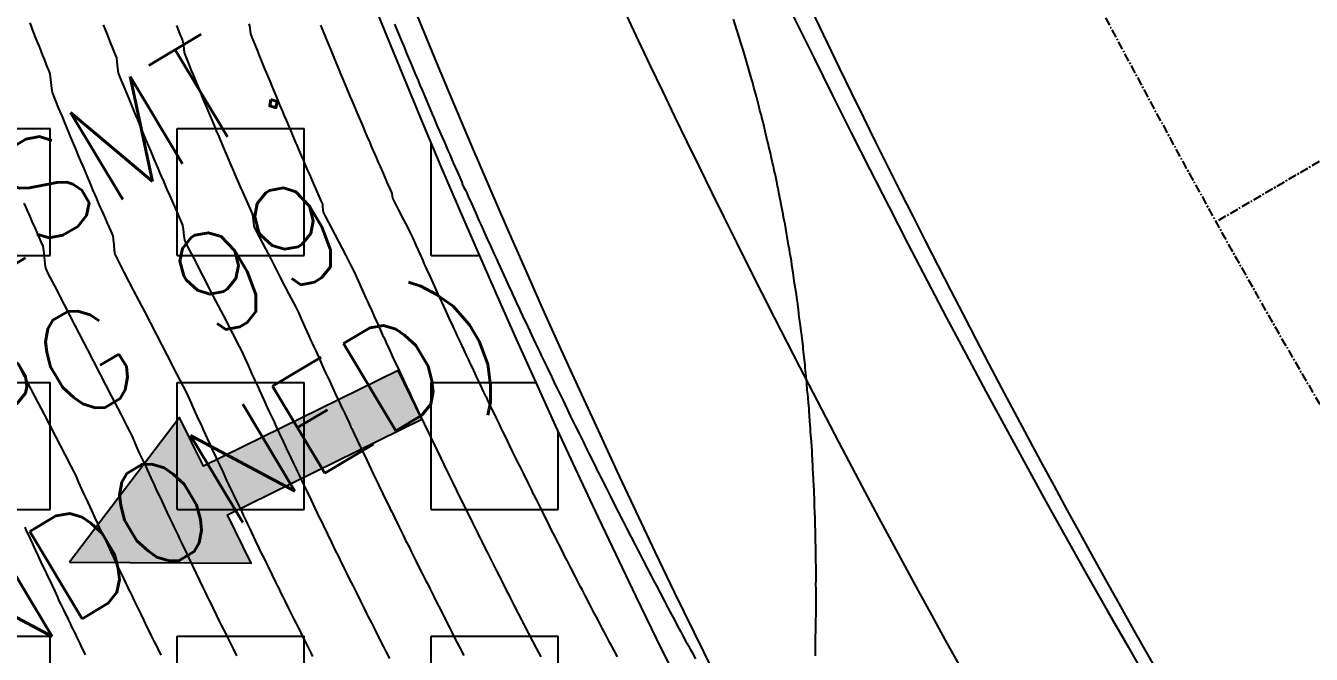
# Model space of a CAD drawing. Header units: feet. Extents: x 23 to 2149517, y -26 to 355304.
# Drawn here: x 2137484.2 to 2137560.1, y 340472.4 to 340509.5 of the extents above; entities that cross this region are included whole.
import ezdxf

# ---------------------------------------------------------------- set-up
doc = ezdxf.new("R2010")
doc.units = ezdxf.units.FT
doc.header["$MEASUREMENT"] = 0
doc.linetypes.add('xhpc023-pt$0$CL', pattern=[0.7, 0.5, -0.05, 0.1, -0.05])
for name, color, linetype in [('A-EC-CURLEX-MATTING', 6, 'Continuous'), ('A-EC-FLOW-ARROWS', 252, 'Continuous'), ('C-TOPO-MAJR-N', 7, 'Continuous'), ('C-TOPO-MINR-N', 2, 'Continuous'), ('xhpc023-pav$0$A-PV-BC', 2, 'Continuous'), ('xhpc023-pt$0$V-PROP-RWAY-N', 7, 'Continuous'), ('xhpc023-pt$0$V-RWAY-CNTR-N', 4, 'xhpc023-pt$0$CL'), ('xhpc023-pt$0$xHPC007pt_PHASE1A$0$V-ADJC-E', 6, 'Continuous')]:
    doc.layers.add(name, color=color, linetype=linetype)
doc.styles.add('xhpc023-pt$0$L60', font='simplex', dxfattribs={"height": 6})

# ---------------------------------------------------------------- blocks, each defined once
blk = doc.blocks.new('xhpc023-pav')
at = {"layer": 'xhpc023-pav$0$A-PV-BC'}
blk.add_arc((2138085.448, 340781.127), 618.5, 189.308696, 218.608714, dxfattribs=at)
blk = doc.blocks.new('xhpc023-pt')
at = {"layer": 'xhpc023-pt$0$V-PROP-RWAY-N'}
blk.add_arc((2138085.362, 340747.681), 625, 187.589997, 218.608714, dxfattribs=at)
at = {"layer": 'xhpc023-pt$0$V-RWAY-CNTR-N'}
blk.add_line((2137865.06, 340679.655), (2137554.447, 340497.935), dxfattribs=at)
blk.add_arc((2138079.026, 340789.169), 600, 189.776189, 218.608714, dxfattribs=at)
at = {"layer": 'xhpc023-pt$0$xHPC007pt_PHASE1A$0$V-ADJC-E'}
for points in [[(2137606.002, 340544.368, 0, 4.167, 0), (2137595.998, 340536.873, 0, 0, 0), (2137536.161, 340492.04, 0, 0, 0)], [(2137597.654, 340441.084, 0, 4.167, 0), (2137588.029, 340449.059, 0, 0, 0), (2137536.161, 340492.04, 0, 0, 0), (2137518.612, 340495.014, 0, 0, 0)]]:
    blk.add_lwpolyline(points, format="xyseb", dxfattribs=at)
at = {"layer": 'xhpc023-pt$0$xHPC007pt_PHASE1A$0$V-ADJC-E', "insert": (2137463.98, 340490.732), "char_height": 6, "width": 156.79737, "attachment_point": 2, "rotation": 30.92726, "style": 'xhpc023-pt$0$L60'}
blk.add_mtext("10' T.E.S.CO ESMT. \\PVOL. 5026, PG 99\\P(TO BE ABANDONED)", dxfattribs=at)
blk = doc.blocks.new('ARROW')
blk.add_hatch(color=256).paths.add_polyline_path([(0, 0), (12, 6), (12, 2), (28, 2), (28, -2), (12, -2), (12, -6)])
blk.add_lwpolyline([(0, 0), (12, 6), (12, 2), (28, 2), (28, -2), (12, -2), (12, -6), (0, 0)])

msp = doc.modelspace()

# ---------------------------------------------------------------- block references
at = {"layer": 'A-EC-CURLEX-MATTING'}
msp.add_blockref('xhpc023-pt', (0, 0), dxfattribs=at)

# ---------------------------------------------------------------- next in the draw order: hatches: boundary and pattern name
h = msp.add_hatch(dxfattribs=at)
h.set_pattern_fill('SQUARE', color=256, scale=60)
h.set_pattern_definition([(0, (-6.905, -4.04), (0, 7.5), [7.5, -7.5]), (90, (-6.905, -4.04), (-7.5, 5e-16), [7.5, -7.5])])
edge = h.paths.add_edge_path()
edge.add_arc((2138044.92, 340728.888), 582.55, 186.445842, 221.755021, ccw=False)
edge.add_arc((2136881.465, 340563.607), 593.06, 9.695913, 28.023751)
edge.add_line((2137404.99, 340842.248), (2137360.887, 340917.634))
edge.add_arc((2137447.708, 341046.588), 155.457, 211.20002, 236.04866, ccw=False)
edge.add_line((2137314.735, 340966.056), (2137301.641, 340964.695))
edge.add_line((2137301.641, 340964.695), (2137293.912, 340952.908))
edge.add_line((2137293.912, 340952.908), (2137303.613, 340937.493))
edge.add_line((2137303.613, 340937.493), (2137345.99, 340840.887))
edge.add_line((2137345.99, 340840.887), (2137331.35, 340808.337))
edge.add_line((2137331.35, 340808.337), (2137355.481, 340807.848))
edge.add_line((2137355.481, 340807.848), (2137372.696, 340756.316))
edge.add_line((2137372.696, 340756.316), (2137351.027, 340683.383))
edge.add_line((2137351.027, 340683.383), (2137357.983, 340661.33))
edge.add_line((2137357.983, 340661.33), (2137454.597, 340604.082))
edge.add_line((2137454.597, 340604.082), (2137415.547, 340530.507))
edge.add_line((2137415.547, 340530.507), (2137390.499, 340493.752))
edge.add_line((2137390.499, 340493.752), (2137422.027, 340493.4))
edge.add_line((2137422.027, 340493.4), (2137396.265, 340470.455))
edge.add_line((2137396.265, 340470.455), (2137454.81, 340441.952))
edge.add_line((2137454.81, 340441.952), (2137478.721, 340421.222))
edge.add_line((2137478.721, 340421.222), (2137537.813, 340413.158))
edge.add_line((2137537.813, 340413.158), (2137543.89, 340415.228))
edge.add_line((2137543.89, 340415.228), (2137550.004, 340414.643))
edge.add_line((2137550.004, 340414.643), (2137577.55, 340364.916))
edge.add_line((2137577.55, 340364.916), (2137601.618, 340330.661))
edge.add_line((2137601.618, 340330.661), (2137610.339, 340340.941))

# ---------------------------------------------------------------- next in the draw order: linework, layer by layer
for points in [[(2137396.265, 340470.455), (2137454.81, 340441.952), (2137478.721, 340421.222), (2137537.813, 340413.158), (2137543.89, 340415.228), (2137550.004, 340414.643), (2137577.55, 340364.916), (2137601.618, 340330.661), (2137610.339, 340340.941, -0.155296), (2137466.053, 340663.489, 0.080141), (2137404.99, 340842.248)], [(2137504.611, 340573.408, 0.084712), (2137605.252, 340391.281), (2137632.837, 340356.738)], [(2137495.169, 340570.113, 0.084712), (2137597.438, 340385.041), (2137625.022, 340350.498)]]:
    msp.add_lwpolyline(points, format="xyb", dxfattribs=at)
at = {"layer": 'C-TOPO-MAJR-N', "color": 7, "linetype": 'Continuous', "lineweight": -3}
for points, elevation in [([(2137519.102, 340472.251), (2137518.905, 340472.622), (2137518.77, 340472.876), (2137518.661, 340473.081), (2137518.452, 340473.478), (2137518.204, 340473.948), (2137517.981, 340474.372), (2137517.843, 340474.634), (2137517.701, 340474.906), (2137517.469, 340475.353), (2137517.216, 340475.84), (2137517.013, 340476.231), (2137516.929, 340476.393), (2137516.891, 340476.464), (2137516.808, 340476.625), (2137516.607, 340477.017), (2137516.356, 340477.505), (2137516.127, 340477.953), (2137515.987, 340478.226), (2137515.854, 340478.488), (2137515.639, 340478.914), (2137515.4, 340479.385), (2137515.199, 340479.783), (2137515.095, 340479.989), (2137514.967, 340480.244), (2137514.781, 340480.617), (2137514.653, 340480.872), (2137514.515, 340481.151), (2137514.317, 340481.548), (2137514.214, 340481.755), (2137514.174, 340481.831), (2137514.134, 340481.907), (2137514.042, 340482.094), (2137513.826, 340482.532), (2137513.57, 340483.054), (2137513.355, 340483.491), (2137513.263, 340483.679), (2137513.223, 340483.755), (2137513.183, 340483.831), (2137513.092, 340484.018), (2137512.879, 340484.458), (2137512.625, 340484.981), (2137512.412, 340485.42), (2137512.321, 340485.608), (2137512.282, 340485.684), (2137512.243, 340485.76), (2137512.153, 340485.948), (2137511.942, 340486.389), (2137511.691, 340486.913), (2137511.481, 340487.354), (2137511.39, 340487.542), (2137511.352, 340487.618), (2137511.313, 340487.694), (2137511.224, 340487.884), (2137511.015, 340488.327), (2137510.766, 340488.855), (2137510.558, 340489.297), (2137510.47, 340489.483), (2137510.432, 340489.559), (2137510.323, 340489.792), (2137510.123, 340490.222), (2137510.014, 340490.455), (2137509.976, 340490.531), (2137509.869, 340490.762), (2137509.67, 340491.192), (2137509.56, 340491.428), (2137509.523, 340491.504), (2137509.485, 340491.58), (2137509.398, 340491.77), (2137509.195, 340492.215), (2137508.952, 340492.745), (2137508.748, 340493.189), (2137508.661, 340493.38), (2137508.624, 340493.455), (2137508.587, 340493.53), (2137508.501, 340493.721), (2137508.3, 340494.168), (2137508.06, 340494.699), (2137507.859, 340495.145), (2137507.773, 340495.336), (2137507.737, 340495.411), (2137507.7, 340495.486), (2137507.626, 340495.656), (2137507.448, 340496.06), (2137507.227, 340496.56), (2137507.022, 340497.019), (2137506.895, 340497.298), (2137506.742, 340497.599), (2137506.477, 340498.112), (2137506.182, 340498.68), (2137505.941, 340499.142), (2137505.839, 340499.343), (2137505.822, 340499.48), (2137505.807, 340499.617), (2137505.725, 340499.806), (2137505.536, 340500.238), (2137505.308, 340500.758), (2137505.108, 340501.212), (2137505.005, 340501.446), (2137504.891, 340501.71), (2137504.723, 340502.097), (2137504.609, 340502.362), (2137504.495, 340502.626), (2137504.329, 340503.013), (2137504.215, 340503.278), (2137504.124, 340503.492), (2137503.948, 340503.906), (2137503.74, 340504.396), (2137503.552, 340504.84), (2137503.436, 340505.113), (2137503.327, 340505.374), (2137503.151, 340505.794), (2137502.953, 340506.268), (2137502.777, 340506.688), (2137502.668, 340506.95), (2137502.558, 340507.218), (2137502.38, 340507.65), (2137502.181, 340508.133), (2137502.009, 340508.551), (2137501.911, 340508.791), (2137501.79, 340509.086), (2137501.599, 340509.555)], 570), ([(2137484.063, 340499.049), (2137484.188, 340498.759), (2137484.273, 340498.56), (2137484.359, 340498.362), (2137484.485, 340498.072), (2137484.571, 340497.874), (2137484.675, 340497.644), (2137484.869, 340497.215), (2137485.064, 340496.773), (2137485.171, 340496.501), (2137485.208, 340496.253), (2137485.247, 340495.854), (2137485.287, 340495.456), (2137485.325, 340495.209), (2137485.475, 340494.903), (2137485.856, 340494.157), (2137486.411, 340493.08), (2137487.082, 340491.783), (2137487.811, 340490.376), (2137488.541, 340488.968), (2137489.215, 340487.67), (2137489.775, 340486.592), (2137490.163, 340485.843), (2137490.321, 340485.534), (2137490.443, 340485.266), (2137490.632, 340484.84), (2137490.813, 340484.428), (2137490.912, 340484.205), (2137491.011, 340483.998), (2137491.158, 340483.697), (2137491.257, 340483.491), (2137491.362, 340483.258), (2137491.554, 340482.832), (2137491.746, 340482.405), (2137491.852, 340482.172), (2137491.953, 340481.964), (2137492.103, 340481.661), (2137492.204, 340481.453), (2137492.31, 340481.222), (2137492.503, 340480.799), (2137492.696, 340480.376), (2137492.803, 340480.144), (2137492.908, 340479.933), (2137493.061, 340479.625), (2137493.162, 340479.42), (2137493.254, 340479.225), (2137493.384, 340478.942), (2137493.463, 340478.771), (2137493.555, 340478.588), (2137493.646, 340478.406), (2137493.73, 340478.227), (2137493.864, 340477.937), (2137493.948, 340477.759), (2137494.04, 340477.575), (2137494.133, 340477.392), (2137494.231, 340477.184), (2137494.427, 340476.767), (2137494.628, 340476.34), (2137494.74, 340476.104), (2137494.847, 340475.891), (2137495.006, 340475.581), (2137495.114, 340475.369), (2137495.223, 340475.142), (2137495.419, 340474.73), (2137495.616, 340474.319), (2137495.725, 340474.091), (2137495.835, 340473.877), (2137495.997, 340473.565), (2137496.107, 340473.351), (2137496.217, 340473.125), (2137496.414, 340472.718), (2137496.611, 340472.31)], 565)]:
    msp.add_lwpolyline(points, dxfattribs=dict(at, elevation=elevation))
at = {"layer": 'C-TOPO-MINR-N', "color": 2, "linetype": 'Continuous', "lineweight": -3}
for points, elevation in [([(2137530.792, 340472.306), (2137530.799, 340472.484), (2137530.803, 340472.775), (2137530.809, 340473.342), (2137530.815, 340473.912), (2137530.818, 340474.211), (2137530.824, 340474.421), (2137530.833, 340474.729), (2137530.839, 340474.94), (2137530.838, 340475.213), (2137530.835, 340475.728), (2137530.831, 340476.246), (2137530.83, 340476.528), (2137530.832, 340476.772), (2137530.837, 340477.127), (2137530.839, 340477.363), (2137530.835, 340477.587), (2137530.829, 340477.911), (2137530.825, 340478.109), (2137530.825, 340478.24), (2137530.824, 340478.431), (2137530.824, 340478.562), (2137530.819, 340478.76), (2137530.81, 340479.077), (2137530.804, 340479.277), (2137530.803, 340479.414), (2137530.801, 340479.616), (2137530.799, 340479.754), (2137530.79, 340479.97), (2137530.773, 340480.394), (2137530.755, 340480.831), (2137530.745, 340481.088), (2137530.739, 340481.287), (2137530.732, 340481.601), (2137530.724, 340481.915), (2137530.718, 340482.114), (2137530.706, 340482.341), (2137530.683, 340482.719), (2137530.661, 340483.098), (2137530.647, 340483.332), (2137530.637, 340483.547), (2137530.623, 340483.888), (2137530.608, 340484.228), (2137530.598, 340484.443), (2137530.582, 340484.658), (2137530.555, 340484.998), (2137530.528, 340485.337), (2137530.512, 340485.552), (2137530.497, 340485.781), (2137530.474, 340486.152), (2137530.451, 340486.52), (2137530.436, 340486.742), (2137530.418, 340486.937), (2137530.388, 340487.245), (2137530.358, 340487.554), (2137530.339, 340487.749), (2137530.318, 340487.994), (2137530.284, 340488.407), (2137530.251, 340488.807), (2137530.233, 340489.011), (2137530.219, 340489.146), (2137530.196, 340489.342), (2137530.182, 340489.476), (2137530.163, 340489.661), (2137530.135, 340489.952), (2137530.116, 340490.135), (2137530.101, 340490.262), (2137530.078, 340490.448), (2137530.063, 340490.576), (2137530.043, 340490.757), (2137530.012, 340491.049), (2137529.989, 340491.251), (2137529.958, 340491.48), (2137529.91, 340491.832), (2137529.876, 340492.074), (2137529.845, 340492.323), (2137529.79, 340492.772), (2137529.734, 340493.219), (2137529.703, 340493.462), (2137529.67, 340493.676), (2137529.62, 340493.989), (2137529.586, 340494.203), (2137529.549, 340494.457), (2137529.48, 340494.927), (2137529.412, 340495.395), (2137529.375, 340495.644), (2137529.341, 340495.837), (2137529.29, 340496.117), (2137529.256, 340496.31), (2137529.212, 340496.569), (2137529.13, 340497.057), (2137529.048, 340497.545), (2137529.005, 340497.799), (2137528.971, 340497.971), (2137528.92, 340498.223), (2137528.885, 340498.395), (2137528.833, 340498.664), (2137528.735, 340499.179), (2137528.638, 340499.685), (2137528.592, 340499.925), (2137528.562, 340500.061), (2137528.533, 340500.196), (2137528.489, 340500.406), (2137528.413, 340500.77), (2137528.369, 340500.979), (2137528.34, 340501.107), (2137528.311, 340501.235), (2137528.266, 340501.437), (2137528.187, 340501.798), (2137528.136, 340502.025), (2137528.102, 340502.163), (2137528.052, 340502.365), (2137528.018, 340502.504), (2137527.954, 340502.772), (2137527.827, 340503.303), (2137527.701, 340503.834), (2137527.637, 340504.098), (2137527.604, 340504.222), (2137527.555, 340504.403), (2137527.521, 340504.527), (2137527.45, 340504.797), (2137527.308, 340505.339), (2137527.166, 340505.879), (2137527.095, 340506.146), (2137527.038, 340506.338), (2137526.981, 340506.531), (2137526.903, 340506.802), (2137526.745, 340507.351), (2137526.587, 340507.899), (2137526.509, 340508.167), (2137526.454, 340508.341), (2137526.398, 340508.515), (2137526.311, 340508.79), (2137526.134, 340509.353), (2137525.96, 340509.908)], 571), ([(2137484.402, 340509.688), (2137484.589, 340509.211), (2137484.769, 340508.753), (2137484.865, 340508.508), (2137484.95, 340508.294), (2137485.074, 340507.982), (2137485.159, 340507.768), (2137485.249, 340507.543), (2137485.378, 340507.22), (2137485.454, 340507.029), (2137485.527, 340506.856), (2137485.595, 340506.681), (2137485.615, 340506.51), (2137485.651, 340506.17), (2137485.691, 340505.814), (2137485.724, 340505.591), (2137485.803, 340505.377), (2137485.944, 340505.031), (2137486.089, 340504.684), (2137486.182, 340504.464), (2137486.291, 340504.198), (2137486.477, 340503.745), (2137486.667, 340503.283), (2137486.788, 340502.991), (2137486.906, 340502.707), (2137487.095, 340502.256), (2137487.283, 340501.806), (2137487.402, 340501.521), (2137487.529, 340501.223), (2137487.729, 340500.751), (2137487.922, 340500.297), (2137488.026, 340500.054), (2137488.116, 340499.842), (2137488.249, 340499.532), (2137488.341, 340499.321), (2137488.432, 340499.109), (2137488.566, 340498.8), (2137488.658, 340498.588), (2137488.77, 340498.338), (2137488.98, 340497.872), (2137489.188, 340497.398), (2137489.299, 340497.125), (2137489.329, 340496.915), (2137489.362, 340496.579), (2137489.395, 340496.244), (2137489.428, 340496.036), (2137489.581, 340495.726), (2137489.966, 340494.974), (2137490.518, 340493.904), (2137491.171, 340492.643), (2137491.858, 340491.317), (2137492.515, 340490.052), (2137493.074, 340488.975), (2137493.47, 340488.211), (2137493.636, 340487.887), (2137493.768, 340487.596), (2137493.973, 340487.134), (2137494.168, 340486.691), (2137494.27, 340486.461), (2137494.353, 340486.287), (2137494.476, 340486.034), (2137494.56, 340485.86), (2137494.67, 340485.616), (2137494.879, 340485.152), (2137495.088, 340484.688), (2137495.199, 340484.444), (2137495.284, 340484.269), (2137495.41, 340484.013), (2137495.495, 340483.839), (2137495.607, 340483.596), (2137495.817, 340483.135), (2137496.028, 340482.674), (2137496.14, 340482.431), (2137496.227, 340482.255), (2137496.355, 340481.998), (2137496.442, 340481.822), (2137496.539, 340481.613), (2137496.682, 340481.304), (2137496.766, 340481.123), (2137496.843, 340480.969), (2137496.92, 340480.815), (2137497.008, 340480.626), (2137497.156, 340480.309), (2137497.245, 340480.119), (2137497.322, 340479.964), (2137497.4, 340479.81), (2137497.505, 340479.588), (2137497.72, 340479.132), (2137497.938, 340478.668), (2137498.054, 340478.422), (2137498.145, 340478.243), (2137498.279, 340477.982), (2137498.369, 340477.804), (2137498.484, 340477.565), (2137498.699, 340477.115), (2137498.914, 340476.664), (2137499.029, 340476.425), (2137499.121, 340476.245), (2137499.257, 340475.982), (2137499.35, 340475.802), (2137499.465, 340475.565), (2137499.682, 340475.118), (2137499.898, 340474.671), (2137500.014, 340474.433), (2137500.108, 340474.252), (2137500.247, 340473.987), (2137500.342, 340473.806), (2137500.458, 340473.57), (2137500.676, 340473.127), (2137500.894, 340472.683), (2137501.011, 340472.447), (2137501.107, 340472.264)], 566), ([(2137488.747, 340509.57), (2137488.837, 340509.343), (2137488.969, 340509.011), (2137489.059, 340508.784), (2137489.155, 340508.545), (2137489.292, 340508.202), (2137489.373, 340508), (2137489.451, 340507.815), (2137489.523, 340507.629), (2137489.549, 340507.402), (2137489.591, 340507.012), (2137489.628, 340506.743), (2137489.707, 340506.53), (2137489.858, 340506.161), (2137490.015, 340505.784), (2137490.114, 340505.546), (2137490.23, 340505.263), (2137490.428, 340504.782), (2137490.63, 340504.291), (2137490.758, 340503.981), (2137490.884, 340503.678), (2137491.084, 340503.2), (2137491.284, 340502.722), (2137491.411, 340502.419), (2137491.545, 340502.102), (2137491.758, 340501.6), (2137491.963, 340501.118), (2137492.073, 340500.86), (2137492.17, 340500.635), (2137492.311, 340500.306), (2137492.408, 340500.081), (2137492.505, 340499.856), (2137492.647, 340499.527), (2137492.745, 340499.303), (2137492.866, 340499.032), (2137493.09, 340498.529), (2137493.312, 340498.024), (2137493.426, 340497.748), (2137493.459, 340497.493), (2137493.495, 340497.117), (2137493.531, 340496.863), (2137493.684, 340496.554), (2137494.066, 340495.809), (2137494.603, 340494.771), (2137495.218, 340493.584), (2137495.836, 340492.394), (2137496.381, 340491.343), (2137496.778, 340490.577), (2137496.951, 340490.24), (2137497.093, 340489.927), (2137497.314, 340489.428), (2137497.522, 340488.955), (2137497.627, 340488.717), (2137497.695, 340488.576), (2137497.795, 340488.37), (2137497.863, 340488.229), (2137497.979, 340487.974), (2137498.205, 340487.473), (2137498.431, 340486.971), (2137498.546, 340486.715), (2137498.615, 340486.573), (2137498.718, 340486.366), (2137498.787, 340486.224), (2137498.903, 340485.97), (2137499.131, 340485.471), (2137499.359, 340484.972), (2137499.476, 340484.719), (2137499.547, 340484.575), (2137499.651, 340484.367), (2137499.722, 340484.223), (2137499.823, 340484.006), (2137499.979, 340483.667), (2137500.068, 340483.475), (2137500.131, 340483.35), (2137500.193, 340483.225), (2137500.286, 340483.026), (2137500.448, 340482.679), (2137500.541, 340482.479), (2137500.604, 340482.353), (2137500.668, 340482.228), (2137500.778, 340481.993), (2137501.011, 340481.499), (2137501.247, 340480.997), (2137501.369, 340480.74), (2137501.443, 340480.595), (2137501.551, 340480.383), (2137501.625, 340480.238), (2137501.744, 340479.988), (2137501.978, 340479.499), (2137502.212, 340479.009), (2137502.332, 340478.759), (2137502.407, 340478.613), (2137502.518, 340478.4), (2137502.593, 340478.254), (2137502.714, 340478.005), (2137502.949, 340477.518), (2137503.185, 340477.032), (2137503.306, 340476.783), (2137503.383, 340476.636), (2137503.495, 340476.421), (2137503.572, 340476.274), (2137503.694, 340476.027), (2137503.932, 340475.543), (2137504.169, 340475.06), (2137504.291, 340474.812), (2137504.369, 340474.664), (2137504.484, 340474.448), (2137504.562, 340474.3), (2137504.661, 340474.103), (2137504.816, 340473.789), (2137504.924, 340473.573), (2137505.029, 340473.363), (2137505.182, 340473.056), (2137505.287, 340472.846), (2137505.409, 340472.606), (2137505.636, 340472.157)], 567), ([(2137493.061, 340509.548), (2137493.207, 340509.184), (2137493.293, 340508.97), (2137493.374, 340508.774), (2137493.45, 340508.578), (2137493.473, 340508.396), (2137493.504, 340508.099), (2137493.532, 340507.895), (2137493.612, 340507.684), (2137493.772, 340507.292), (2137493.94, 340506.884), (2137494.046, 340506.628), (2137494.169, 340506.329), (2137494.379, 340505.819), (2137494.592, 340505.299), (2137494.728, 340504.971), (2137494.861, 340504.65), (2137495.073, 340504.144), (2137495.285, 340503.637), (2137495.419, 340503.317), (2137495.561, 340502.982), (2137495.787, 340502.45), (2137496.004, 340501.939), (2137496.121, 340501.666), (2137496.223, 340501.427), (2137496.372, 340501.079), (2137496.475, 340500.841), (2137496.578, 340500.603), (2137496.728, 340500.255), (2137496.832, 340500.017), (2137496.961, 340499.726), (2137497.201, 340499.185), (2137497.437, 340498.649), (2137497.553, 340498.371), (2137497.578, 340498.174), (2137497.606, 340497.885), (2137497.634, 340497.69), (2137497.782, 340497.391), (2137498.149, 340496.679), (2137498.649, 340495.714), (2137499.195, 340494.661), (2137499.704, 340493.681), (2137500.089, 340492.937), (2137500.266, 340492.592), (2137500.418, 340492.257), (2137500.655, 340491.722), (2137500.877, 340491.218), (2137500.985, 340490.974), (2137501.076, 340490.786), (2137501.167, 340490.598), (2137501.287, 340490.332), (2137501.53, 340489.793), (2137501.773, 340489.253), (2137501.893, 340488.987), (2137501.986, 340488.798), (2137502.078, 340488.609), (2137502.2, 340488.344), (2137502.445, 340487.807), (2137502.691, 340487.271), (2137502.812, 340487.006), (2137502.907, 340486.815), (2137503.001, 340486.625), (2137503.106, 340486.399), (2137503.277, 340486.03), (2137503.371, 340485.827), (2137503.419, 340485.731), (2137503.467, 340485.635), (2137503.565, 340485.425), (2137503.74, 340485.049), (2137503.838, 340484.839), (2137503.887, 340484.743), (2137503.935, 340484.646), (2137504.052, 340484.398), (2137504.303, 340483.865), (2137504.557, 340483.326), (2137504.684, 340483.058), (2137504.74, 340482.947), (2137504.823, 340482.784), (2137504.88, 340482.673), (2137505.005, 340482.412), (2137505.258, 340481.883), (2137505.51, 340481.354), (2137505.636, 340481.092), (2137505.693, 340480.98), (2137505.778, 340480.817), (2137505.836, 340480.705), (2137505.962, 340480.445), (2137506.217, 340479.919), (2137506.472, 340479.392), (2137506.599, 340479.132), (2137506.657, 340479.019), (2137506.743, 340478.855), (2137506.802, 340478.742), (2137506.93, 340478.483), (2137507.187, 340477.96), (2137507.444, 340477.436), (2137507.572, 340477.177), (2137507.632, 340477.064), (2137507.72, 340476.898), (2137507.78, 340476.785), (2137507.881, 340476.583), (2137508.05, 340476.243), (2137508.167, 340476.006), (2137508.279, 340475.781), (2137508.444, 340475.452), (2137508.557, 340475.227), (2137508.687, 340474.97), (2137508.93, 340474.488), (2137509.184, 340473.987), (2137509.344, 340473.671), (2137509.512, 340473.344), (2137509.779, 340472.823), (2137510.028, 340472.338)], 568), ([(2137497.334, 340509.646), (2137497.378, 340509.526), (2137497.396, 340509.39), (2137497.417, 340509.186), (2137497.435, 340509.047), (2137497.517, 340508.837), (2137497.685, 340508.422), (2137497.865, 340507.985), (2137497.978, 340507.709), (2137498.072, 340507.481), (2137498.235, 340507.084), (2137498.424, 340506.625), (2137498.593, 340506.215), (2137498.698, 340505.96), (2137498.802, 340505.712), (2137498.968, 340505.312), (2137499.156, 340504.863), (2137499.324, 340504.463), (2137499.428, 340504.215), (2137499.538, 340503.955), (2137499.716, 340503.534), (2137499.914, 340503.069), (2137500.081, 340502.675), (2137500.168, 340502.472), (2137500.276, 340502.22), (2137500.434, 340501.853), (2137500.542, 340501.601), (2137500.651, 340501.35), (2137500.81, 340500.983), (2137500.918, 340500.732), (2137501.015, 340500.512), (2137501.203, 340500.087), (2137501.419, 340499.598), (2137501.599, 340499.187), (2137501.68, 340498.994), (2137501.698, 340498.856), (2137501.717, 340498.653), (2137501.736, 340498.516), (2137501.872, 340498.247), (2137502.199, 340497.614), (2137502.625, 340496.793), (2137503.058, 340495.958), (2137503.408, 340495.284), (2137503.581, 340494.945), (2137503.7, 340494.683), (2137503.891, 340494.253), (2137504.099, 340493.782), (2137504.268, 340493.399), (2137504.343, 340493.23), (2137504.406, 340493.099), (2137504.47, 340492.967), (2137504.554, 340492.781), (2137504.743, 340492.361), (2137504.967, 340491.865), (2137505.156, 340491.446), (2137505.24, 340491.259), (2137505.305, 340491.127), (2137505.37, 340490.994), (2137505.455, 340490.808), (2137505.646, 340490.391), (2137505.872, 340489.896), (2137506.064, 340489.479), (2137506.149, 340489.293), (2137506.215, 340489.16), (2137506.281, 340489.027), (2137506.389, 340488.795), (2137506.573, 340488.395), (2137506.673, 340488.179), (2137506.707, 340488.112), (2137506.74, 340488.045), (2137506.844, 340487.824), (2137507.032, 340487.42), (2137507.135, 340487.199), (2137507.169, 340487.132), (2137507.203, 340487.064), (2137507.285, 340486.889), (2137507.48, 340486.476), (2137507.713, 340485.982), (2137507.91, 340485.563), (2137507.998, 340485.376), (2137508.067, 340485.242), (2137508.135, 340485.108), (2137508.223, 340484.923), (2137508.42, 340484.511), (2137508.654, 340484.023), (2137508.851, 340483.61), (2137508.939, 340483.426), (2137509.009, 340483.291), (2137509.078, 340483.156), (2137509.168, 340482.973), (2137509.367, 340482.562), (2137509.602, 340482.076), (2137509.801, 340481.665), (2137509.891, 340481.481), (2137509.962, 340481.346), (2137510.032, 340481.211), (2137510.123, 340481.027), (2137510.324, 340480.619), (2137510.562, 340480.134), (2137510.763, 340479.725), (2137510.853, 340479.542), (2137510.925, 340479.406), (2137510.997, 340479.27), (2137511.099, 340479.064), (2137511.282, 340478.696), (2137511.41, 340478.439), (2137511.53, 340478.199), (2137511.706, 340477.848), (2137511.826, 340477.608), (2137511.924, 340477.415), (2137512.113, 340477.04), (2137512.337, 340476.596), (2137512.54, 340476.195), (2137512.665, 340475.949), (2137512.797, 340475.692), (2137513.012, 340475.272), (2137513.247, 340474.814), (2137513.437, 340474.445), (2137513.516, 340474.29), (2137513.55, 340474.226), (2137513.585, 340474.161), (2137513.665, 340474.007), (2137513.857, 340473.638), (2137514.094, 340473.181), (2137514.312, 340472.762), (2137514.446, 340472.506), (2137514.575, 340472.26)], 569), ([(2137505.946, 340509.621), (2137506.127, 340509.181), (2137506.335, 340508.675), (2137506.522, 340508.221), (2137506.638, 340507.94), (2137506.753, 340507.665), (2137506.937, 340507.224), (2137507.145, 340506.726), (2137507.33, 340506.285), (2137507.445, 340506.01), (2137507.566, 340505.724), (2137507.764, 340505.258), (2137507.982, 340504.744), (2137508.167, 340504.309), (2137508.263, 340504.084), (2137508.343, 340503.898), (2137508.469, 340503.603), (2137508.596, 340503.308), (2137508.676, 340503.122), (2137508.757, 340502.936), (2137508.884, 340502.641), (2137509.012, 340502.347), (2137509.092, 340502.16), (2137509.201, 340501.912), (2137509.412, 340501.43), (2137509.653, 340500.88), (2137509.851, 340500.428), (2137509.934, 340500.24), (2137509.942, 340500.17), (2137510.004, 340500.05), (2137510.126, 340499.816), (2137510.21, 340499.651), (2137510.3, 340499.45), (2137510.49, 340499.022), (2137510.72, 340498.504), (2137510.929, 340498.032), (2137511.058, 340497.743), (2137511.182, 340497.468), (2137511.382, 340497.024), (2137511.608, 340496.524), (2137511.809, 340496.079), (2137511.935, 340495.802), (2137512.066, 340495.514), (2137512.28, 340495.047), (2137512.517, 340494.53), (2137512.718, 340494.094), (2137512.822, 340493.867), (2137512.91, 340493.676), (2137513.05, 340493.374), (2137513.19, 340493.072), (2137513.278, 340492.883), (2137513.365, 340492.696), (2137513.503, 340492.401), (2137513.641, 340492.106), (2137513.729, 340491.919), (2137513.834, 340491.696), (2137514.036, 340491.265), (2137514.276, 340490.756), (2137514.494, 340490.296), (2137514.628, 340490.012), (2137514.758, 340489.74), (2137514.968, 340489.301), (2137515.205, 340488.806), (2137515.415, 340488.367), (2137515.546, 340488.093), (2137515.678, 340487.821), (2137515.891, 340487.383), (2137516.13, 340486.89), (2137516.343, 340486.452), (2137516.475, 340486.18), (2137516.615, 340485.896), (2137516.841, 340485.436), (2137517.092, 340484.926), (2137517.304, 340484.496), (2137517.415, 340484.272), (2137517.508, 340484.084), (2137517.656, 340483.787), (2137517.804, 340483.491), (2137517.896, 340483.305), (2137517.987, 340483.124), (2137518.13, 340482.838), (2137518.274, 340482.552), (2137518.364, 340482.371), (2137518.474, 340482.152), (2137518.687, 340481.731), (2137518.94, 340481.232), (2137519.168, 340480.781), (2137519.309, 340480.503), (2137519.445, 340480.237), (2137519.663, 340479.81), (2137519.91, 340479.33), (2137520.129, 340478.903), (2137520.266, 340478.637), (2137520.404, 340478.371), (2137520.627, 340477.941), (2137520.878, 340477.458), (2137521.102, 340477.028), (2137521.241, 340476.761), (2137521.387, 340476.484), (2137521.624, 340476.035), (2137521.886, 340475.537), (2137522.107, 340475.117), (2137522.222, 340474.9), (2137522.318, 340474.719), (2137522.47, 340474.435), (2137522.621, 340474.15), (2137522.717, 340473.969), (2137522.823, 340473.772), (2137522.991, 340473.458), (2137523.147, 340473.168), (2137523.216, 340473.039), (2137523.242, 340472.992), (2137523.273, 340472.936), (2137523.312, 340472.87), (2137523.359, 340472.792), (2137523.406, 340472.714), (2137523.496, 340472.548), (2137523.714, 340472.144)], 571), ([(2137483.719, 340489.521), (2137484.496, 340488.022), (2137485.249, 340486.571), (2137485.926, 340485.266), (2137486.479, 340484.201), (2137486.856, 340483.474), (2137487.007, 340483.181), (2137487.118, 340482.936), (2137487.291, 340482.546), (2137487.458, 340482.165), (2137487.555, 340481.948), (2137487.669, 340481.709), (2137487.839, 340481.361), (2137487.954, 340481.122), (2137488.054, 340480.9), (2137488.229, 340480.512), (2137488.404, 340480.123), (2137488.505, 340479.9), (2137488.622, 340479.66), (2137488.795, 340479.309), (2137488.912, 340479.068), (2137489.014, 340478.848), (2137489.189, 340478.463), (2137489.365, 340478.078), (2137489.467, 340477.857), (2137489.59, 340477.608), (2137489.77, 340477.246), (2137489.883, 340477.019), (2137489.966, 340476.84), (2137490.085, 340476.582), (2137490.161, 340476.419), (2137490.222, 340476.296), (2137490.311, 340476.118), (2137490.373, 340475.996), (2137490.451, 340475.828), (2137490.573, 340475.566), (2137490.651, 340475.399), (2137490.713, 340475.276), (2137490.803, 340475.097), (2137490.865, 340474.974), (2137490.956, 340474.78), (2137491.134, 340474.401), (2137491.318, 340474.012), (2137491.425, 340473.786), (2137491.55, 340473.54), (2137491.734, 340473.18), (2137491.859, 340472.934), (2137491.963, 340472.719), (2137492.14, 340472.346)], 564), ([(2137484.104, 340479.902), (2137484.197, 340479.692), (2137484.284, 340479.51), (2137484.424, 340479.223), (2137484.563, 340478.935), (2137484.651, 340478.753), (2137484.746, 340478.542), (2137484.904, 340478.191), (2137485.062, 340477.84), (2137485.158, 340477.629), (2137485.247, 340477.445), (2137485.389, 340477.156), (2137485.532, 340476.866), (2137485.621, 340476.683), (2137485.717, 340476.473), (2137485.875, 340476.127), (2137486.033, 340475.78), (2137486.13, 340475.57), (2137486.225, 340475.378), (2137486.377, 340475.073), (2137486.523, 340474.779), (2137486.603, 340474.617), (2137486.678, 340474.456), (2137486.786, 340474.222), (2137486.858, 340474.067), (2137486.927, 340473.928), (2137487.03, 340473.725), (2137487.099, 340473.586), (2137487.172, 340473.43), (2137487.281, 340473.195), (2137487.354, 340473.039), (2137487.424, 340472.899), (2137487.527, 340472.695), (2137487.598, 340472.556), (2137487.682, 340472.377)], 563)]:
    msp.add_lwpolyline(points, dxfattribs=dict(at, elevation=elevation))

# ---------------------------------------------------------------- next in the draw order: block references
msp.add_blockref('xhpc023-pav', (0, 0))
at = {"layer": 'A-EC-FLOW-ARROWS', "xscale": -0.7999999999999999, "yscale": 0.8, "zscale": 0.8, "rotation": 206.1710077228102}
msp.add_blockref('ARROW', (2137486.751, 340477.851), dxfattribs=at)

doc.saveas('drawing.dxf')
